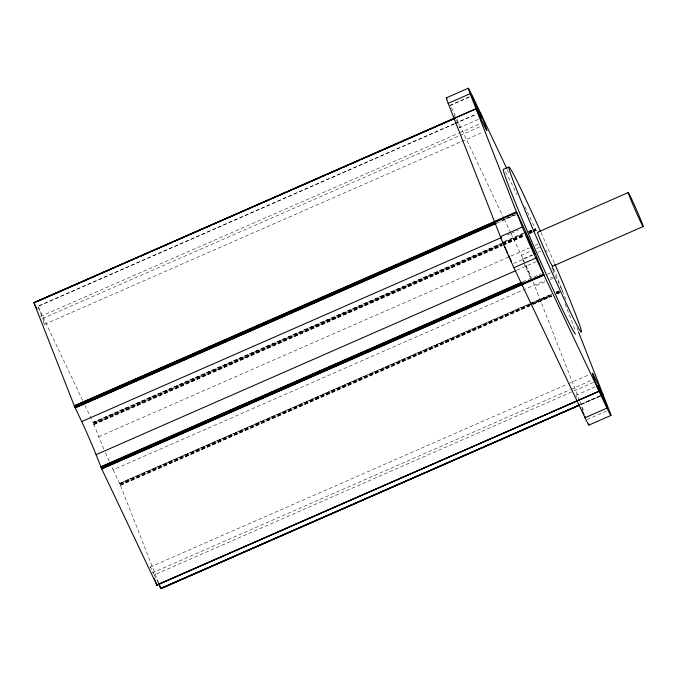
<?xml version="1.0" encoding="UTF-8"?>
<svg xmlns="http://www.w3.org/2000/svg" width="677" height="677" viewBox="0 0 677 677"><rect width="100%" height="100%" fill="white"/><g stroke="black" fill="none" stroke-linecap="round" stroke-linejoin="round"><path stroke-width="0.51" stroke-dasharray="3.38 2.54" d="M532.08 254.882L522.526 259.071L523.397 261.83M469.339 96.819L450.23 105.197L455.147 115.581M449.799 105.705L469.863 96.913M454.03 123.823L37.954 306.224M454.961 123.409L476.278 114.075M454.402 123.891L37.98 306.419L42.685 318.427A25.574 0.872 66.3 0 1 42.423 320.475M455.02 123.595L476.43 114.227M459.108 127.268L459.412 127.699L480.433 118.475M40.476 316.472L458.49 133.225M459.455 132.802L480.746 123.468M42.685 318.427L481.982 125.846M44.682 324.283L460.749 141.882M461.722 141.459L483.006 132.125M501.682 220.338L504.585 219.069M505.558 218.646L510.39 216.522M511.363 216.098L516.196 213.974M501.809 220.617L510.517 216.801M511.482 216.378L516.323 214.254M497.087 223.004L516.441 214.516M507.42 234.936L510.323 233.667M511.287 233.243L518.066 230.273M504.162 241.52L525.183 232.304M84.93 405.295L93.045 422.414L500.675 243.712M504.551 242.011L523.778 233.582M528.551 231.492L533.332 229.393M93.045 422.414L501.767 243.551M502.732 243.128L523.896 233.853M528.678 231.754L535.363 228.826L536.692 231.619M93.164 422.676L501.623 243.948M502.588 243.525L523.88 234.191M528.712 232.067C531.081 228.826 540.948 228.631 533.298 232.025M93.291 422.956L501.75 244.228M502.715 243.805L524.006 234.47M528.839 232.355L535.617 229.385M103.86 449.063A25.574 0.872 66.3 0 1 98.749 436.724L93.536 423.523L501.877 244.515M502.842 244.092L524.125 234.758M528.965 232.643L531.868 231.365M532.841 230.942L535.744 229.672M93.663 423.81L501.995 244.803M502.969 244.38L524.252 235.046M529.092 232.93L531.995 231.652M532.96 231.229L535.862 229.96M93.781 424.09L502.114 245.082M503.087 244.659L524.37 235.325M530.176 232.778L532.114 231.932M533.078 231.509L535.981 230.239M93.891 424.352L502.224 245.345M503.197 244.922L524.48 235.596M529.321 233.472L532.224 232.203M533.188 231.771L536.091 230.502M94.001 424.606L502.334 245.599M503.299 245.176L524.59 235.841M529.422 233.726L532.325 232.448M98.749 436.724L529.338 247.96M535.143 245.421L538.054 244.143M511.008 233.438L521.341 255.229L530.895 251.04M536.633 248.527L539.501 247.266M537.817 252.369L540.678 251.116M513.725 263.48L532.833 255.102M516.974 270.123L536.328 261.644M522.703 281.818L527.535 279.703M528.509 279.279L541.084 273.762M547.312 274.261L552.093 272.171M112.01 467.375A25.574 0.872 66.3 0 0 113.152 469.796L544.706 280.608M550.511 278.061L552.449 277.215M579.58 400.403L534.864 286.278L545.374 281.666M550.147 279.576L554.928 277.477M113.152 469.796L119.609 483.42L528.906 303.99M529.871 303.567L552.127 293.81M556.003 292.117L558.906 290.839M119.609 483.42L551.281 294.503M556.122 292.379L559.024 291.11M119.727 483.691L551.408 294.774M556.249 292.659L559.151 291.381M119.846 483.962L529.279 304.819M530.243 304.396L551.535 295.062M556.367 292.938L559.27 291.669M158.587 582.66L120.1 484.537L529.406 305.107M530.37 304.684L551.662 295.35M556.494 293.226L559.397 291.956M120.227 484.825L529.524 305.395M533.4 303.694L551.78 295.637M556.621 293.513L559.524 292.244M120.345 485.104L529.642 305.674M533.518 303.973L551.899 295.917M556.739 293.793L559.642 292.523M120.455 485.367L552.144 296.12M556.926 294.03L561.698 291.931M150.142 567.089L567.182 384.265M568.147 383.842L589.439 374.508M152.139 572.945L570.144 389.698M571.117 389.275L592.4 379.941M150.201 567.512A25.574 0.872 66.3 0 1 154.339 574.9L593.636 382.319M575.899 395.283L595.015 386.905M580.697 404.33L600.05 395.842M580.773 404.474L602.149 395.123M602.183 395.233L580.832 404.575L600.262 396.163M587.103 419.571L607.167 410.778M522.526 259.071L523.702 261.237M576.288 395.91L576.973 397.23M551.967 267.381L554.006 271.333L552.415 266.763M530.125 277.291L524.116 263.641M507.301 169.605L509.553 174.361M524.878 206.688L535.49 229.097M561.808 289.57L555.352 275.937A25.574 0.872 66.3 0 1 551.713 268.058M456.933 119.355L503.798 218.222M504.247 219.179L510.56 232.49M38.056 306.41L82.679 400.539M154.339 574.9L158.19 583.015M561.927 289.832L562.545 291.245M525.682 265.452L531.276 278.501M454.301 115.014L455.147 116.918M581.526 407.207L582.728 410.008M456.374 119.753L457.474 122.385M457.779 123.129L458.38 124.627M565.735 299.378L556.841 276.639A24.008 0.821 66.3 0 0 552.931 267.136M576.906 327.88L578.065 330.825M579.969 401.385L583.388 410.118M459.031 126.328L459.412 127.699M521.341 255.229A24.008 0.821 66.3 0 1 524.76 262.634M526.004 265.401A24.008 0.821 66.3 0 1 530.954 276.766M533.112 281.937A24.008 0.821 66.3 0 1 534.864 286.278M505.457 171.907A89.923 3.072 66.3 0 1 516.932 194.511M565.024 303.965A89.923 3.072 66.3 0 1 566.827 308.45M567.165 309.304A89.923 3.072 66.3 0 1 575.179 331.019M109.183 461.181A25.574 0.872 66.3 0 1 105.494 452.854M540.999 232.549A89.923 3.072 66.3 0 1 554.378 263.048M546.178 250.295A18.609 0.635 66.3 0 1 546.94 252.064"/><path stroke-width="1.02" d="M503.206 241.943L503.485 243.085M446.287 97.869L468.264 88.23M588.694 423.912A24.008 0.821 66.3 0 1 585.03 417.734L513.919 267.711A24.008 0.821 66.3 0 1 500.405 236.662L448.166 103.361L470.143 93.731A24.008 0.821 66.3 0 1 472.207 95.559L506.845 168.658M578.446 331.806L603.165 394.894L596.539 381.041A25.574 0.872 66.3 0 0 594.338 379.095L599.094 391.289L156.861 585.148L101.778 468.966L96.066 454.648A25.574 0.872 66.3 0 0 81.672 421.576L74.258 405.76L33.858 302.627L476.058 108.777L482.676 122.622A25.574 0.872 66.3 0 0 484.884 124.576L480.255 112.551M79.471 282.868L33.892 302.627M81.401 282.021L454.902 118.28M36.964 301.671L45.672 297.855M47.61 297.008L50.513 295.739M52.451 294.884L79.539 283.011M81.477 282.165L84.38 280.887M86.317 280.041L95.025 276.224M96.955 275.378L99.857 274.1M101.795 273.254L115.344 267.313M117.273 266.467L123.079 263.92M125.017 263.074L128.892 261.373M131.795 260.103L133.724 259.257M135.662 258.411L138.565 257.133M140.503 256.287L149.211 252.47M151.14 251.624L167.591 244.405M169.529 243.559L172.432 242.29M174.37 241.444L183.078 237.619M185.007 236.772L187.91 235.503M189.848 234.657L203.396 228.716M205.334 227.87L211.139 225.323M213.069 224.476L216.945 222.775M218.874 221.929L221.777 220.651M223.715 219.805L237.263 213.864M239.193 213.018L260.484 203.684M262.422 202.838L271.13 199.021M273.059 198.175L275.962 196.897M277.9 196.051L291.448 190.11M293.386 189.264L309.829 182.054M311.767 181.208L320.475 177.391M322.413 176.536L325.315 175.267M327.253 174.421L340.793 168.48M342.731 167.634L348.537 165.086M350.474 164.24L359.182 160.424M361.112 159.569L364.023 158.3M365.952 157.453L374.66 153.637M376.598 152.782L397.881 143.456M399.819 142.602L408.527 138.785M410.465 137.939L413.368 136.669M415.306 135.815L428.846 129.882M430.784 129.028L436.589 126.489M438.527 125.634L447.235 121.818M449.173 120.971L454.978 118.424M508.952 166.923L503.451 169.335A89.923 3.072 66.3 0 0 536.582 252.589A89.923 3.072 66.3 0 0 575.636 334.057M74.258 405.76L516.458 211.909L523.871 227.726A25.574 0.872 66.3 0 1 538.266 260.797L543.978 275.107L607.007 408.104A24.008 0.821 66.3 0 0 609.08 409.94L603.139 394.818M74.36 406.005L516.559 212.155M74.478 406.276L516.678 212.417M74.588 406.555L495.505 222.031M497.443 221.184L500.345 219.907M74.715 406.835L495.632 222.318M74.842 407.122L494.785 223.029M74.969 407.41L495.877 222.885M75.088 407.681L496.004 223.165M75.215 407.943L496.123 223.427M500.405 236.662L522.382 227.023L470.143 93.731M81.672 421.576L501.615 237.483M628.29 192.53L537.631 232.27A18.609 0.635 66.3 0 0 544.883 250.515A18.609 0.635 66.3 0 0 552.491 265.985M513.919 267.711L535.896 258.072L543.851 274.845L101.652 468.696M96.066 454.648L516.009 270.546M552.449 266.298L643.108 226.558A18.609 0.635 66.3 0 0 632.978 201.907A18.609 0.635 66.3 0 0 631.015 200.164A18.609 0.635 66.3 0 0 643.108 226.558M100.822 466.766L521.73 282.25M100.924 467.02L521.832 282.495M101.034 467.282L521.95 282.766M101.152 467.562L522.069 283.037M101.279 467.849L522.187 283.325M101.406 468.137L543.606 274.278M101.533 468.416L543.733 274.566M101.778 468.966L543.978 275.107M156.759 584.962L599.069 391.289M156.895 585.14L599.018 391.221M158.613 583.912L160.754 588.423L578.767 405.176M160.754 588.423L579.19 405.184M160.931 588.753L579.867 405.007L160.83 588.567M585.03 417.734L607.007 408.104M588.973 425.071L610.95 415.433M585.03 416.567L585.41 417.193M511.55 261.677L509.747 257.844M584.031 414.586L582.279 410.871M37.057 309.262L33.994 302.805L476.058 108.777M508.52 255.136L509.332 256.938M506.447 250.388L507.259 252.267M504.966 246.868L506.041 249.449M158.977 583.642L160.94 588.668M154.305 578.488L156.878 585.063M503.62 243.449L504.094 244.693M448.166 103.361A24.008 0.821 66.3 0 1 446.397 97.852M446.668 98.207A24.008 0.821 66.3 0 1 447.099 98.935M535.896 258.072A24.008 0.821 66.3 0 1 522.382 227.023M554.793 264.022A89.923 3.072 66.3 0 1 573.554 318.562A89.923 3.072 66.3 0 1 513.521 181.664A89.923 3.072 66.3 0 1 540.593 231.636M525.183 232.304L534.745 254.264L525.183 232.304M597.876 385.645L607.387 407.554L597.876 385.645M472.081 96.498L471.776 96.075L481.389 118.06L472.081 96.498"/></g></svg>
